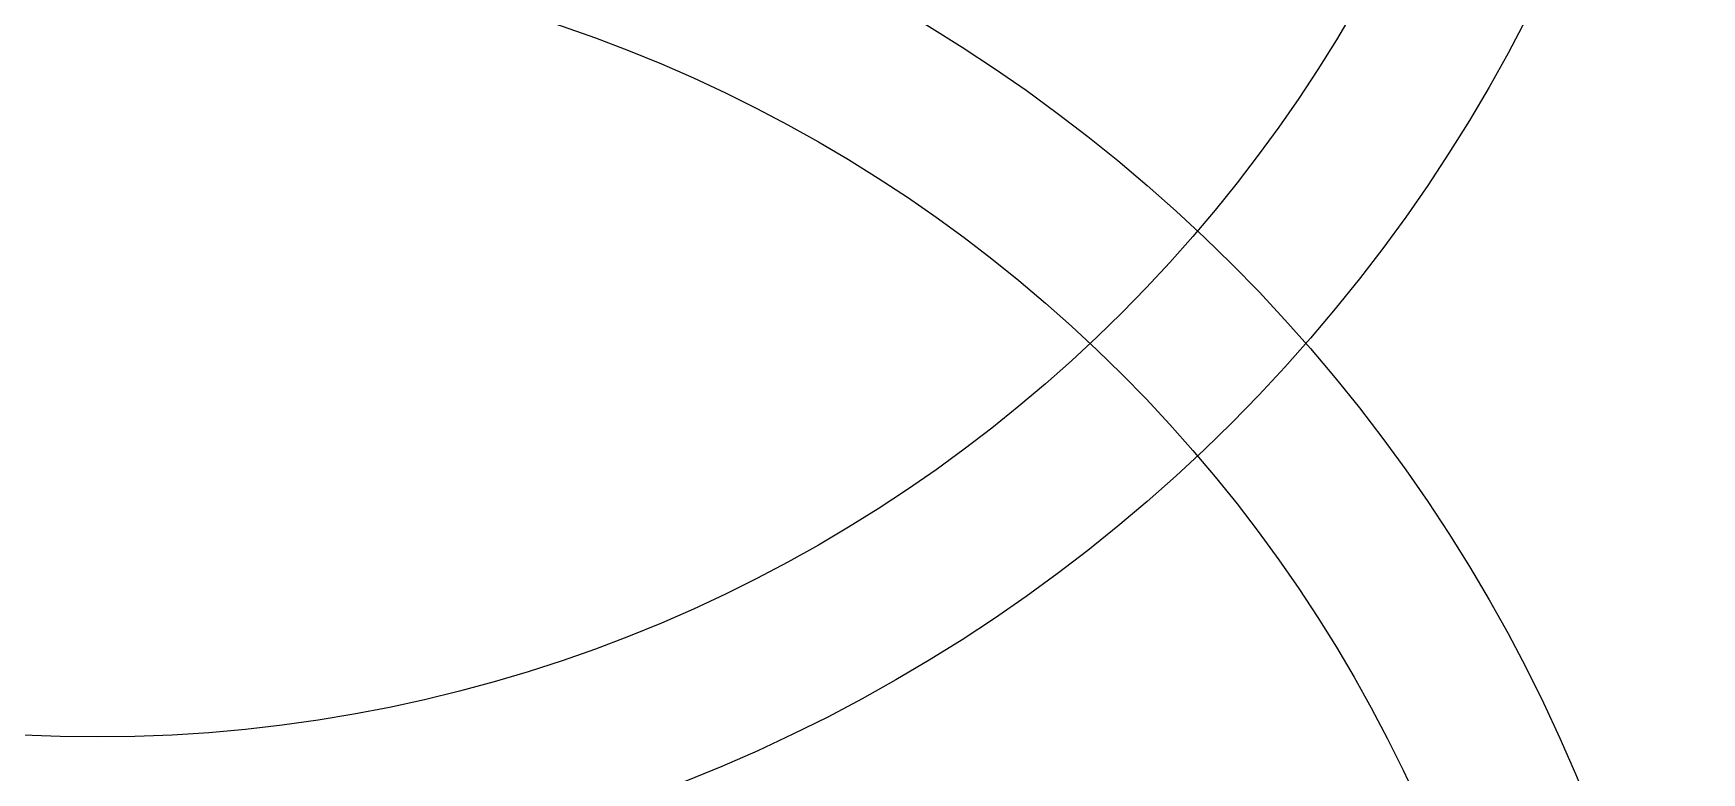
# Model space of a CAD drawing. Header units: metres. Extents: x -325 to 301, y -147 to 149.
# Drawn here: x 68.061 to 69.955, y 75.28 to 76.12 of the extents above; entities that cross this region are included whole.
import ezdxf

# ---------------------------------------------------------------- set-up
doc = ezdxf.new("R2010")
doc.units = ezdxf.units.M
doc.layers.add('-AUX-QAD', color=5, linetype='Continuous', plot=False)

msp = doc.modelspace()

# ---------------------------------------------------------------- linework, layer by layer
at = {"layer": '-AUX-QAD'}
for centre, radius in [((68.13375237947446, 76.96502982953834), 1.820887697150468), ((68.13375237947446, 76.96502982953834), 1.644287805263133), ((68.13375237947446, 74.57011855805584), 1.820887697150468), ((68.13375237947446, 74.57011855805584), 1.644287805263133)]:
    msp.add_circle(centre, radius, dxfattribs=at)

doc.saveas('drawing.dxf')
